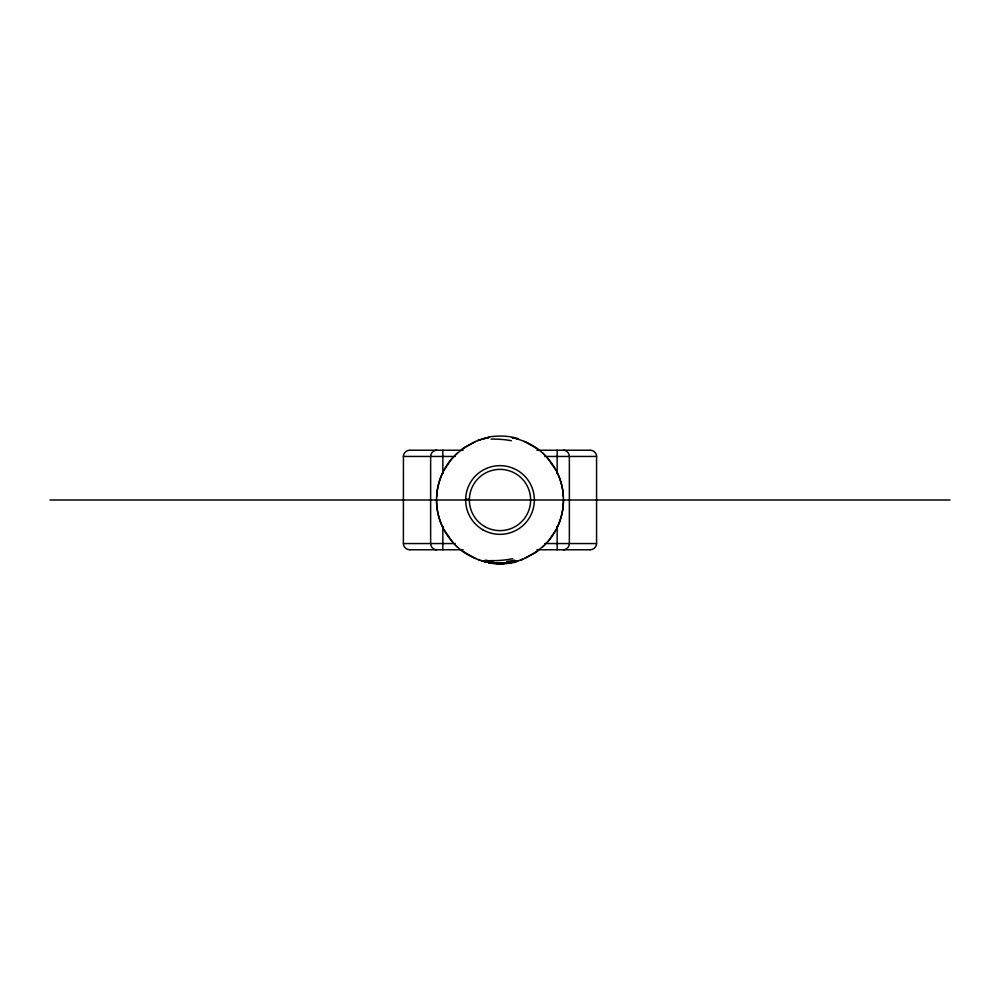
<?xml version="1.0" encoding="UTF-8"?>
<svg xmlns="http://www.w3.org/2000/svg" width="1000" height="1000" viewBox="0 0 1000 1000"><rect width="100%" height="100%" fill="white"/><g stroke="black" fill="none" stroke-linecap="round" stroke-linejoin="round"><path stroke-width="1.5" d="M465.637 500L465.65 499.237L469.363 499.325M557.362 472.875C565.438 489.762 565.45 510.238 557.362 527.125M442.638 527.125C434.55 510.238 434.562 489.762 442.638 472.875M563.45 500C563.413 515.575 557.525 531.087 547.013 542.612M436.625 496.887C437.388 482.375 443.188 468.15 452.987 457.388M444.038 470.087L450.95 459.75L457.388 452.987M555.962 529.913L549.05 540.25L542.612 547.013M455.138 455.138L464.75 447.238L475.712 441.375L462.2 449.038M544.862 544.862L535.25 552.762L524.288 558.625L537.8 550.962M476.65 441L477.85 440.538M522.6 559.288L521.8 559.587L523.188 559.062L519.587 560.35M477.788 440.562L479.487 439.95M477.987 440.487L480.012 439.775M520.625 560.013L521.5 559.7M479.9 439.812L480.513 439.613M480.138 439.738L483 438.862M519.075 560.513L518.188 560.788M518.325 560.75L507.35 563.025M481.55 439.288L484.125 438.562L483.425 438.75M481.987 439.15L482.688 438.95M517.438 561.013L515.875 561.438M482.5 439.012L485.262 438.288M483.713 438.675L487.875 437.713M516.038 561.388L514.412 561.8M515.638 561.5L514.825 561.7M515.375 561.562L512.225 562.263M485.163 438.312L487.638 437.762L486.575 437.987M485.962 438.125L486.275 438.05M512.7 562.175L512.987 562.112A28.225 11.988 -0.8 0 1 494.762 563.212L492.038 562.95M487.1 437.875L488.312 437.638M488.1 437.675L489.225 437.475M511.938 562.325L509.562 562.725M507.962 562.95L505.25 563.237A28.225 11.988 0.8 0 1 487.05 562.1L486.788 562.062M409.762 450.238L463.088 450.238M536.912 450.238L590.237 450.238M409.762 549.725A6.275 6.275 0 0 1 403.387 543.55L403.425 456.45L455.213 456.45M544.788 456.45L596.575 456.45L596.575 543.55A6.275 6.275 0 0 1 590.237 549.725M50 500L950 500M403.425 543.55L455.213 543.55M544.788 543.55L596.575 543.55M409.762 549.763L463.088 549.763M536.912 549.763L590.237 549.763M492.65 563.025C489.837 562.837 483.162 561.237 485.438 561.763M490.438 562.725L487.238 562.15M488.312 562.362L485.588 561.8M516.85 438.825L512.087 437.713L512.913 437.875M483.15 561.175L486.95 562.1M484.875 561.625L485.925 561.875M484.5 561.525L480.737 560.45M484.7 561.575L483.675 561.312M484.1 561.425L480.688 560.438M516.287 438.675L518.3 439.237M482.938 561.112L481.6 560.725M517.812 439.1L523.6 441.1M480.05 560.237L476.413 558.9M478.888 559.837L478.312 559.625M537.8 449.038L524.288 441.375C546.575 450.387 562.425 472.863 563.375 496.887M462.2 550.962L475.712 558.625C452.413 549.25 436.287 525.112 436.55 500M542.612 452.987L544.862 455.138M455.138 544.862L457.388 547.013M547.013 457.388L555.962 470.087M452.987 542.612L444.038 529.913M557.15 450.238L557.15 473.562M557.15 526.438L557.15 549.763M442.85 450.238L442.85 473.562M442.85 526.438L442.85 549.763M491.05 439.125A26.913 7.013 3.3 0 1 511.362 440.712M487.85 437.188A29.025 11.762 -1.4 0 1 518.275 438.7M516.75 561.688A26.913 10.125 1.4 0 1 488.8 562.913M512.712 558.675A29.025 8.312 -3.6 0 1 490.15 560.588M514.513 560.112A30.65 8.762 -3.6 0 1 506.538 561.587M486.037 561.362A29.05 7.9 4.8 0 1 483.825 560.825M509.613 562.775A26.188 10.388 1 0 1 492.625 563.062M493.462 561.587A30.65 8.762 3.6 0 1 485.487 560.112M516.175 560.825A29.05 7.9 -4.8 0 1 513.962 561.362M507.375 563.062A26.188 10.388 -1 0 1 490.387 562.775M403.387 456.45A6.275 6.275 0 0 1 409.762 450.275M590.237 450.275A6.275 6.275 0 0 1 596.613 456.45M563.263 549.763A6.225 6.112 -90 0 0 569.362 543.55L569.362 456.45A6.225 6.112 -90 0 0 563.263 450.238M436.737 549.763A6.225 6.112 90 0 1 430.637 543.55L430.637 456.45A6.225 6.112 -90 0 1 436.737 450.238M484.688 526.525A30.625 30.625 0 0 0 530.625 500A30.625 30.625 0 0 0 484.688 473.475A30.625 30.625 0 0 0 484.688 526.525M482.825 529.75A34.362 34.362 0 0 0 534.362 500A34.362 34.362 0 0 0 482.825 470.238A34.362 34.362 0 0 0 482.825 529.75"/></g></svg>
